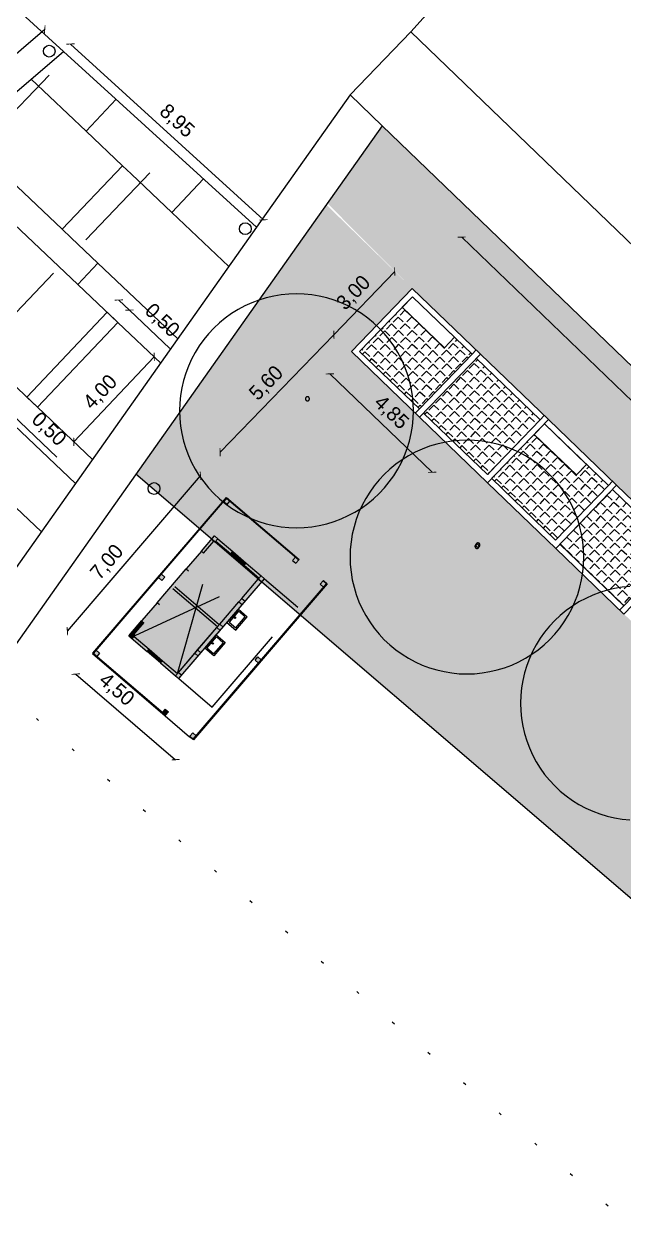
# Model space of a CAD drawing. Header units: inches. Extents: x -3368894 to 5148796, y 84 to 10864301.
# Drawn here: x 503226.81 to 503247.33, y 4346308.06 to 4346349.35 of the extents above; entities that cross this region are included whole.
import ezdxf

# ---------------------------------------------------------------- set-up
doc = ezdxf.new("R2010")
doc.units = ezdxf.units.IN
doc.header["$MEASUREMENT"] = 0
doc.linetypes.add('ACAD_ISO07W100', pattern=[3, 0, -3])
doc.linetypes.add('HIDDEN', pattern=[9.525, 6.35, -3.175])
for name, color, linetype in [('cm_arredi', 251, 'Continuous'), ('cm_arredi secondo piano', 252, 'Continuous'), ('cp_alberi_linea', 103, 'Continuous'), ('cp_recinzioni leggere_linea', 4, 'Continuous')]:
    doc.layers.add(name, color=color, linetype=linetype)
for name, color, linetype, lineweight in [('cm_campiture', 252, 'Continuous', 9), ('cm_quote', 174, 'Continuous', 0), ('cm_sezionate', 6, 'Continuous', 9), ('cp_illuminazione', 32, 'Continuous', 9), ('cp_impianti sportivi_linea', 4, 'Continuous', 15), ('cp_leggerissime_linee', 253, 'Continuous', 5), ('cp_piattaforme volumi_linea', 4, 'Continuous', 25)]:
    doc.layers.add(name, color=color, linetype=linetype, lineweight=lineweight)
doc.styles.get("Standard").update_dxf_attribs({"font": 'GOTHIC.TTF'})
doc.dimstyles.new('Quote 200', dxfattribs={"dimtxt": 0.5, "dimasz": 0.2, "dimexe": 1.25, "dimexo": 0.625, "dimgap": 0.2, "dimtad": 1, "dimzin": 1, "dimtxsty": 'Standard', "dimblk": 'ARCHTICK', "dimcen": 2.5, "dimse1": 1, "dimse2": 1, "dimazin": 0, "dimtfac": 1, "dimtmove": 0, "dimatfit": 3, "dimldrblk": 'NONE', "dimfxl": 1, "dimlwd": 0, "dimarcsym": 0})
pattern_1 = [(226, (0, 0), (0.237382134112, -0.229237262251), [0.24, -0.09]), (316, (0, 0), (0.229237262251, 0.237382134112), [0.24, -0.09])]

# ---------------------------------------------------------------- blocks, each defined once
blk = doc.blocks.new('_ArchTick')
at = {"color": 0, "linetype": 'ByBlock', "const_width": 0.15}
blk.add_lwpolyline([(-0.5, -0.5), (0.5, 0.5)], dxfattribs=at)
blk = doc.blocks.new('*D258')
at = {"layer": 'cm_quote', "color": 0, "lineweight": 0, "transparency": 16777216}
blk.add_line((503228.508, 4346335.063), (503231.26, 4346337.966), dxfattribs=at)
at = {"layer": 'DEFPOINTS', "color": 0, "transparency": 16777216}
for p in [(503229.651, 4346339.492), (503231.26, 4346337.966), (503226.898, 4346336.59)]:
    blk.add_point(p, dxfattribs=at)
at = {"layer": 'cm_quote', "color": 0, "lineweight": 0, "transparency": 16777216, "xscale": 0.2, "yscale": 0.2, "zscale": 0.2}
for p, rotation in [((503231.26, 4346337.966), 46.51648758437696), ((503228.508, 4346335.063), 226.516487584377)]:
    blk.add_blockref('_ArchTick', p, dxfattribs=dict(at, rotation=rotation))
at = {"layer": 'cm_quote', "color": 0, "transparency": 16777216, "insert": (503229.434, 4346336.746), "char_height": 0.5, "attachment_point": 5, "rotation": 46.5165}
blk.add_mtext('4,00', dxfattribs=at)
blk = doc.blocks.new('_None')
blk = doc.blocks.new('*D259')
at = {"layer": 'cm_quote', "color": 0, "lineweight": 0, "transparency": 16777216}
for p, q in [((503230.05, 4346339.913), (503230.413, 4346339.569)), ((503230.413, 4346339.569), (503231.796, 4346338.258))]:
    blk.add_line(p, q, dxfattribs=at)
at = {"layer": 'DEFPOINTS', "color": 0, "transparency": 16777216}
for p in [(503229.651, 4346339.492), (503230.413, 4346339.569), (503230.014, 4346339.148)]:
    blk.add_point(p, dxfattribs=at)
at = {"layer": 'cm_quote', "color": 0, "lineweight": 0, "transparency": 16777216, "xscale": 0.2, "yscale": 0.2, "zscale": 0.2}
for p, rotation in [((503230.05, 4346339.913), 136.5164876167949), ((503230.413, 4346339.569), 316.5164876167949)]:
    blk.add_blockref('_ArchTick', p, dxfattribs=dict(at, rotation=rotation))
at = {"layer": 'cm_quote', "color": 0, "transparency": 16777216, "insert": (503231.511, 4346339.197), "char_height": 0.5, "attachment_point": 5, "rotation": 316.5165}
blk.add_mtext('0,50', dxfattribs=at)
blk = doc.blocks.new('*D261')
at = {"layer": 'cm_quote', "color": 0, "lineweight": 0, "transparency": 16777216}
for p, q in [((503225.213, 4346337.107), (503225.576, 4346336.763)), ((503225.576, 4346336.763), (503227.923, 4346334.537))]:
    blk.add_line(p, q, dxfattribs=at)
at = {"layer": 'DEFPOINTS', "color": 0, "transparency": 16777216}
for p in [(503225.065, 4346336.95), (503225.428, 4346336.606), (503225.576, 4346336.763)]:
    blk.add_point(p, dxfattribs=at)
at = {"layer": 'cm_quote', "color": 0, "lineweight": 0, "transparency": 16777216, "xscale": 0.2, "yscale": 0.2, "zscale": 0.2}
for p, rotation in [((503225.213, 4346337.107), 136.5164875984349), ((503225.576, 4346336.763), 316.5164875984349)]:
    blk.add_blockref('_ArchTick', p, dxfattribs=dict(at, rotation=rotation))
at = {"layer": 'cm_quote', "color": 0, "transparency": 16777216, "insert": (503227.639, 4346335.476), "char_height": 0.5, "attachment_point": 5, "rotation": 316.5165}
blk.add_mtext('0,50', dxfattribs=at)
blk = doc.blocks.new('*D262')
at = {"layer": 'cm_quote', "color": 0, "lineweight": 0, "transparency": 16777216}
blk.add_line((503228.287, 4346328.581), (503232.842, 4346333.896), dxfattribs=at)
at = {"layer": 'DEFPOINTS', "color": 0, "transparency": 16777216}
for p in [(503232.842, 4346333.896), (503233.374, 4346333.44), (503228.819, 4346328.125)]:
    blk.add_point(p, dxfattribs=at)
at = {"layer": 'cm_quote', "color": 0, "lineweight": 0, "transparency": 16777216, "xscale": 0.2, "yscale": 0.2, "zscale": 0.2}
for p, rotation in [((503232.842, 4346333.896), 49.40510395701779), ((503228.287, 4346328.581), 229.4051039570178)]:
    blk.add_blockref('_ArchTick', p, dxfattribs=dict(at, rotation=rotation))
at = {"layer": 'cm_quote', "color": 0, "transparency": 16777216, "insert": (503229.661, 4346330.93), "char_height": 0.5, "attachment_point": 5, "rotation": 49.4051}
blk.add_mtext('7,00', dxfattribs=at)
blk = doc.blocks.new('*D263')
at = {"layer": 'cm_quote', "color": 0, "lineweight": 0, "transparency": 16777216}
for p, q in [((-3368891.703, 8689622.26), (-929594.242, 10864300.067)), ((-3368894.34, 8689619.909), (-3368891.703, 8689622.26))]:
    blk.add_line(p, q, dxfattribs=at)
at = {"layer": 'DEFPOINTS', "color": 0, "transparency": 16777216}
for p in [(-3368891.703, 8689622.26), (503231.569, 4346330.378), (503228.933, 4346328.028)]:
    blk.add_point(p, dxfattribs=at)
at = {"layer": 'cm_quote', "color": 0, "lineweight": 0, "transparency": 16777216, "xscale": 0.2, "yscale": 0.2, "zscale": 0.2}
for p, rotation in [((-3368891.703, 8689622.26), 41.71758129249201), ((-3368894.34, 8689619.909), 221.717581292492)]:
    blk.add_blockref('_ArchTick', p, dxfattribs=dict(at, rotation=rotation))
at = {"layer": 'cm_quote', "color": 0, "transparency": 16777216, "insert": (-929595.199, 10864299.865), "char_height": 0.5, "attachment_point": 5, "rotation": 41.7176}
blk.add_mtext('3,53', dxfattribs=at)
blk = doc.blocks.new('*D264')
at = {"layer": 'cm_quote', "color": 0, "lineweight": 0, "transparency": 16777216}
blk.add_line((503228.575, 4346327.114), (503231.992, 4346324.186), dxfattribs=at)
at = {"layer": 'DEFPOINTS', "color": 0, "transparency": 16777216}
for p in [(503229.178, 4346327.818), (503232.595, 4346324.89), (503231.992, 4346324.186)]:
    blk.add_point(p, dxfattribs=at)
at = {"layer": 'cm_quote', "color": 0, "lineweight": 0, "transparency": 16777216, "xscale": 0.2, "yscale": 0.2, "zscale": 0.2}
for p, rotation in [((503228.575, 4346327.114), 139.4051039515459), ((503231.992, 4346324.186), 319.4051039515459)]:
    blk.add_blockref('_ArchTick', p, dxfattribs=dict(at, rotation=rotation))
at = {"layer": 'cm_quote', "color": 0, "transparency": 16777216, "insert": (503229.957, 4346326.569), "char_height": 0.5, "attachment_point": 5, "rotation": 319.4051}
blk.add_mtext('4,50', dxfattribs=at)
blk = doc.blocks.new('*D266')
at = {"layer": 'cm_quote', "color": 0, "lineweight": 0, "transparency": 16777216}
blk.add_line((503202.545, 4346327.848), (503227.514, 4346349.174), dxfattribs=at)
at = {"layer": 'DEFPOINTS', "color": 0, "transparency": 16777216}
for p in [(503227.514, 4346349.174), (503228.16, 4346348.418), (503203.191, 4346327.092)]:
    blk.add_point(p, dxfattribs=at)
at = {"layer": 'cm_quote', "color": 0, "lineweight": 0, "transparency": 16777216, "xscale": 0.2, "yscale": 0.2, "zscale": 0.2}
for p, rotation in [((503227.514, 4346349.174), 40.5010539162155), ((503202.545, 4346327.848), 220.5010539162155)]:
    blk.add_blockref('_ArchTick', p, dxfattribs=dict(at, rotation=rotation))
at = {"layer": 'cm_quote', "color": 0, "transparency": 16777216, "insert": (503214.715, 4346338.88), "char_height": 0.5, "attachment_point": 5, "rotation": 40.5011}
blk.add_mtext('32,85', dxfattribs=at)
blk = doc.blocks.new('*D267')
at = {"layer": 'cm_quote', "color": 0, "lineweight": 0, "transparency": 16777216}
blk.add_line((503228.391, 4346348.672), (503234.994, 4346342.656), dxfattribs=at)
at = {"layer": 'DEFPOINTS', "color": 0, "transparency": 16777216}
for p in [(503228.16, 4346348.418), (503234.763, 4346342.402), (503234.994, 4346342.656)]:
    blk.add_point(p, dxfattribs=at)
at = {"layer": 'cm_quote', "color": 0, "lineweight": 0, "transparency": 16777216, "xscale": 0.2, "yscale": 0.2, "zscale": 0.2}
for p, rotation in [((503228.391, 4346348.672), 137.6630000202618), ((503234.994, 4346342.656), 317.6630000202618)]:
    blk.add_blockref('_ArchTick', p, dxfattribs=dict(at, rotation=rotation))
at = {"layer": 'cm_quote', "color": 0, "transparency": 16777216, "insert": (503232.019, 4346346.022), "char_height": 0.5, "attachment_point": 5, "rotation": 317.663}
blk.add_mtext('8,95', dxfattribs=at)
blk = doc.blocks.new('*D286')
at = {"layer": 'cm_quote', "color": 0, "lineweight": 0, "transparency": 16777216}
blk.add_line((503233.512, 4346334.706), (503237.406, 4346338.727), dxfattribs=at)
at = {"layer": 'DEFPOINTS', "color": 0, "transparency": 16777216}
for p in [(503237.406, 4346338.727), (503238.004, 4346338.148), (503234.11, 4346334.127)]:
    blk.add_point(p, dxfattribs=at)
at = {"layer": 'cm_quote', "color": 0, "lineweight": 0, "transparency": 16777216, "xscale": 0.2, "yscale": 0.2, "zscale": 0.2}
for p, rotation in [((503237.406, 4346338.727), 45.92127844009665), ((503233.512, 4346334.706), 225.9212784400966)]:
    blk.add_blockref('_ArchTick', p, dxfattribs=dict(at, rotation=rotation))
at = {"layer": 'cm_quote', "color": 0, "transparency": 16777216, "insert": (503235.111, 4346337.054), "char_height": 0.5, "attachment_point": 5, "rotation": 45.9213}
blk.add_mtext('5,60', dxfattribs=at)
blk = doc.blocks.new('*D287')
at = {"layer": 'cm_quote', "color": 0, "lineweight": 0, "transparency": 16777216}
blk.add_line((503237.269, 4346337.385), (503240.766, 4346334.018), dxfattribs=at)
at = {"layer": 'DEFPOINTS', "color": 0, "transparency": 16777216}
for p in [(503238.004, 4346338.148), (503241.501, 4346334.781), (503240.766, 4346334.018)]:
    blk.add_point(p, dxfattribs=at)
at = {"layer": 'cm_quote', "color": 0, "lineweight": 0, "transparency": 16777216, "xscale": 0.2, "yscale": 0.2, "zscale": 0.2}
for p, rotation in [((503237.269, 4346337.385), 136.0793742880994), ((503240.766, 4346334.018), 316.0793742880995)]:
    blk.add_blockref('_ArchTick', p, dxfattribs=dict(at, rotation=rotation))
at = {"layer": 'cm_quote', "color": 0, "transparency": 16777216, "insert": (503239.354, 4346336.051), "char_height": 0.5, "attachment_point": 5, "rotation": 316.0794}
blk.add_mtext('4,85', dxfattribs=at)
blk = doc.blocks.new('*D288')
at = {"layer": 'cm_quote', "color": 0, "lineweight": 0, "transparency": 16777216}
blk.add_line((503237.405, 4346338.725), (503239.486, 4346340.886), dxfattribs=at)
at = {"layer": 'DEFPOINTS', "color": 0, "transparency": 16777216}
for p in [(503239.486, 4346340.886), (503240.085, 4346340.309), (503238.004, 4346338.148)]:
    blk.add_point(p, dxfattribs=at)
at = {"layer": 'cm_quote', "color": 0, "lineweight": 0, "transparency": 16777216, "xscale": 0.2, "yscale": 0.2, "zscale": 0.2}
for p, rotation in [((503239.486, 4346340.886), 46.07937428417428), ((503237.405, 4346338.725), 226.0793742841743)]:
    blk.add_blockref('_ArchTick', p, dxfattribs=dict(at, rotation=rotation))
at = {"layer": 'cm_quote', "color": 0, "transparency": 16777216, "insert": (503238.096, 4346340.142), "char_height": 0.5, "attachment_point": 5, "rotation": 46.0794}
blk.add_mtext('3,00', dxfattribs=at)
blk = doc.blocks.new('*D289')
at = {"layer": 'cm_quote', "color": 0, "lineweight": 0, "transparency": 16777216}
blk.add_line((503241.777, 4346342.065), (503272.08, 4346312.883), dxfattribs=at)
at = {"layer": 'DEFPOINTS', "color": 0, "transparency": 16777216}
for p in [(503240.085, 4346340.309), (503272.08, 4346312.883), (503270.389, 4346311.126)]:
    blk.add_point(p, dxfattribs=at)
at = {"layer": 'cm_quote', "color": 0, "lineweight": 0, "transparency": 16777216, "xscale": 0.2, "yscale": 0.2, "zscale": 0.2}
for p, rotation in [((503241.777, 4346342.065), 136.0793742842688), ((503272.08, 4346312.883), 316.0793742842688)]:
    blk.add_blockref('_ArchTick', p, dxfattribs=dict(at, rotation=rotation))
at = {"layer": 'cm_quote', "color": 0, "transparency": 16777216, "insert": (503257.737, 4346327.369), "char_height": 0.5, "attachment_point": 5, "rotation": 316.0794}
blk.add_mtext('42,10', dxfattribs=at)

msp = doc.modelspace()

# ---------------------------------------------------------------- hatches: boundary and pattern name
at = {"layer": 'cm_campiture'}
h = msp.add_hatch(color=256, dxfattribs=at)
h.dxf.hatch_style = 1
h.paths.add_polyline_path([(503236.201, 4346331.018), (503236.087, 4346331.116), (503235.989, 4346331.002), (503236.103, 4346330.904)], flags=17)
h.paths.add_polyline_path([(503233.731, 4346333.161), (503229.163, 4346327.831), (503229.178, 4346327.818), (503233.733, 4346333.133), (503236.201, 4346331.018), (503236.214, 4346331.033)])
h.paths.add_polyline_path([(503233.847, 4346333.035), (503233.733, 4346333.133), (503233.635, 4346333.019), (503233.749, 4346332.922)], flags=17)
h.paths.add_polyline_path([(503231.618, 4346330.435), (503231.504, 4346330.532), (503231.407, 4346330.418), (503231.521, 4346330.321)], flags=17)
h.paths.add_polyline_path([(503229.39, 4346327.834), (503229.276, 4346327.932), (503229.178, 4346327.818), (503229.292, 4346327.72)])
at = {"layer": 'cm_campiture', "true_color": 0xc7c8ca, "transparency": 33554483}
h = msp.add_hatch(color=9, dxfattribs=at)
h.dxf.hatch_style = 1
h.paths.add_polyline_path([(503233.401, 4346328.709), (503233.499, 4346328.823), (503234.849, 4346330.399), (503234.337, 4346330.838), (503233.881, 4346331.228), (503233.369, 4346331.667), (503233.336, 4346331.629), (503233.298, 4346331.662), (503232.948, 4346331.254), (503232.872, 4346331.319), (503232.352, 4346330.711), (503232.427, 4346330.647), (503231.435, 4346329.488), (503231.359, 4346329.553), (503230.839, 4346328.946), (503230.915, 4346328.881), (503230.565, 4346328.473), (503230.603, 4346328.44), (503230.571, 4346328.402), (503231.083, 4346327.963), (503231.539, 4346327.573), (503232.051, 4346327.133), (503232.084, 4346327.171)])
at = {"layer": 'cm_campiture', "transparency": 33554508}
h = msp.add_hatch(color=256, dxfattribs=at)
h.dxf.hatch_style = 1
h.paths.add_polyline_path([(503233.434, 4346331.743), (503233.369, 4346331.667), (503233.881, 4346331.228), (503233.946, 4346331.304)])
h.paths.add_polyline_path([(503233.434, 4346331.743), (503233.32, 4346331.841), (503233.222, 4346331.727), (503233.336, 4346331.629)])
h.paths.add_polyline_path([(503233.298, 4346331.662), (503233.222, 4346331.727), (503232.872, 4346331.319), (503232.948, 4346331.254)])
h.paths.add_polyline_path([(503231.083, 4346327.917), (503231.06, 4346327.936), (503231.041, 4346327.914), (503231.064, 4346327.894)])
h.paths.add_polyline_path([(503231.516, 4346327.546), (503231.493, 4346327.566), (503231.474, 4346327.543), (503231.496, 4346327.523)])
h.paths.add_polyline_path([(503233.946, 4346331.258), (503233.923, 4346331.278), (503233.904, 4346331.255), (503233.927, 4346331.235)])
h.paths.add_polyline_path([(503234.356, 4346330.907), (503234.337, 4346330.884), (503234.359, 4346330.864), (503234.379, 4346330.887)])
h = msp.add_hatch(color=256, dxfattribs=at)
h.dxf.hatch_style = 1
h.paths.add_polyline_path([(503232.051, 4346327.133), (503231.539, 4346327.573), (503231.474, 4346327.497), (503232.1, 4346326.96), (503235.028, 4346330.377), (503234.402, 4346330.914), (503234.337, 4346330.838), (503234.849, 4346330.399), (503234.817, 4346330.361), (503234.817, 4346330.361), (503234.255, 4346329.706), (503234.255, 4346329.706), (503234.158, 4346329.592), (503234.158, 4346329.592), (503233.499, 4346328.823), (503233.499, 4346328.823), (503233.483, 4346328.804), (503231.964, 4346330.105), (503232.427, 4346330.647), (503232.352, 4346330.711), (503231.359, 4346329.553), (503231.435, 4346329.488), (503231.899, 4346330.029), (503233.418, 4346328.728), (503233.401, 4346328.709), (503233.401, 4346328.709), (503232.743, 4346327.94), (503232.743, 4346327.94), (503232.645, 4346327.826), (503232.645, 4346327.826), (503232.084, 4346327.171), (503232.084, 4346327.171)])
at = {"layer": 'cm_campiture'}
h = msp.add_hatch(color=256, dxfattribs=at)
h.dxf.hatch_style = 1
h.paths.add_polyline_path([(503237.15, 4346330.205), (503237.036, 4346330.302), (503237.049, 4346330.318), (503237.178, 4346330.207), (503232.597, 4346324.861), (503232.468, 4346324.972), (503232.481, 4346324.987), (503232.595, 4346324.89)])
h = msp.add_hatch(color=256, dxfattribs=at)
h.dxf.hatch_style = 1
h.paths.add_polyline_path([(503237.036, 4346330.302), (503236.938, 4346330.189), (503237.052, 4346330.091), (503237.15, 4346330.205)])
h.paths.add_polyline_path([(503234.921, 4346327.604), (503234.807, 4346327.702), (503234.71, 4346327.588), (503234.824, 4346327.49)])
h.paths.add_polyline_path([(503232.693, 4346325.003), (503232.579, 4346325.101), (503232.481, 4346324.987), (503232.595, 4346324.89)])
at = {"layer": 'cm_campiture', "transparency": 33554508}
h = msp.add_hatch(color=256, dxfattribs=at)
h.dxf.hatch_style = 1
h.paths.add_polyline_path([(503230.915, 4346328.881), (503230.839, 4346328.946), (503230.489, 4346328.538), (503230.565, 4346328.473)])
h = msp.add_hatch(color=256, dxfattribs=at)
h.dxf.hatch_style = 1
h.paths.add_polyline_path([(503230.489, 4346328.538), (503230.392, 4346328.424), (503230.505, 4346328.326), (503230.603, 4346328.44)])
h = msp.add_hatch(color=256, dxfattribs=at)
h.dxf.hatch_style = 1
h.paths.add_polyline_path([(503230.571, 4346328.402), (503230.505, 4346328.326), (503231.018, 4346327.887), (503231.083, 4346327.963)])
at = {"layer": 'cm_campiture'}
h = msp.add_hatch(color=256, dxfattribs=at)
h.dxf.hatch_style = 1
h.paths.add_polyline_path([(503229.163, 4346327.831), (503229.15, 4346327.816), (503231.633, 4346325.688), (503231.646, 4346325.703)])
h = msp.add_hatch(color=256, dxfattribs=at)
h.dxf.hatch_style = 1
h.paths.add_polyline_path([(503231.743, 4346325.817), (503231.63, 4346325.914), (503231.532, 4346325.801), (503231.646, 4346325.703)])
at = {"layer": 'cp_leggerissime_linee', "transparency": 33554610}
h = msp.add_hatch(dxfattribs=at)
h.set_pattern_fill('ANGLE', color=256, scale=1.2, angle=226)
h.set_pattern_definition(pattern_1)
h.paths.add_polyline_path([(503237.146, 4346343.175), (503240.409, 4346339.997), (503270.389, 4346311.126), (503268.308, 4346308.965), (503291.142, 4346286.594), (503281.456, 4346302.537), (503270.359, 4346315.729), (503239.055, 4346345.876)])
h.paths.add_polyline_path([(503289.29, 4346288.394), (503289.325, 4346288.356), (503289.491, 4346288.154), (503289.644, 4346287.941), (503289.782, 4346287.719), (503289.905, 4346287.488), (503290.013, 4346287.25), (503290.106, 4346287.005), (503290.182, 4346286.754), (503290.241, 4346286.499), (503290.284, 4346286.241), (503290.309, 4346285.981), (503290.318, 4346285.719), (503290.314, 4346285.591), (503291.152, 4346286.569)])
h.paths.add_polyline_path([(503288.753, 4346288.892), (503288.929, 4346288.748), (503268.308, 4346308.965), (503238.004, 4346338.148), (503240.085, 4346340.309), (503237.18, 4346343.223), (503235.277, 4346340.53), (503230.627, 4346333.951), (503283.555, 4346288.609), (503283.681, 4346288.726), (503283.883, 4346288.892), (503284.096, 4346289.045), (503284.318, 4346289.183), (503284.549, 4346289.307), (503284.787, 4346289.415), (503285.032, 4346289.507), (503285.283, 4346289.583), (503285.538, 4346289.642), (503285.796, 4346289.685), (503286.056, 4346289.711), (503286.318, 4346289.719), (503286.58, 4346289.711), (503286.84, 4346289.685), (503287.098, 4346289.642), (503287.353, 4346289.583), (503287.604, 4346289.507), (503287.849, 4346289.415), (503288.087, 4346289.307), (503288.318, 4346289.183), (503288.54, 4346289.045)])
at = {"layer": 'cp_leggerissime_linee', "transparency": 33554559}
h = msp.add_hatch(dxfattribs=at)
h.set_pattern_fill('ANGLE', color=256, scale=1.2, angle=226)
h.set_pattern_definition(pattern_1)
h.paths.add_polyline_path([(503241.531, 4346338.639), (503241.184, 4346338.279), (503239.744, 4346339.666), (503238.287, 4346338.153), (503240.33, 4346336.186), (503242.133, 4346338.059)])
h = msp.add_hatch(dxfattribs=at)
h.set_pattern_fill('ANGLE', color=256, scale=1.2, angle=226)
h.set_pattern_definition(pattern_1)
h.paths.add_polyline_path([(503242.277, 4346337.92), (503240.474, 4346336.047), (503242.661, 4346333.941), (503244.464, 4346335.814)])
h = msp.add_hatch(dxfattribs=at)
h.set_pattern_fill('ANGLE', color=256, scale=1.2, angle=226)
h.set_pattern_definition(pattern_1)
h.paths.add_polyline_path([(503246.049, 4346334.288), (503245.702, 4346333.928), (503244.262, 4346335.315), (503242.805, 4346333.802), (503244.992, 4346331.696), (503246.796, 4346333.569)])
h = msp.add_hatch(dxfattribs=at)
h.set_pattern_fill('ANGLE', color=256, scale=1.2, angle=226)
h.set_pattern_definition([(226, (6.9238, -6.80655), (0.237382134112, -0.229237262251), [0.24, -0.09]), (316, (6.9238, -6.80655), (0.229237262251, 0.237382134112), [0.24, -0.09])])
h.paths.add_polyline_path([(503246.94, 4346333.43), (503245.136, 4346331.558), (503247.323, 4346329.451), (503249.127, 4346331.324)])

# ---------------------------------------------------------------- linework, layer by layer
at = {"layer": 'cm_arredi'}
for points in [[(503240.09, 4346340.026), (503239.744, 4346339.666), (503241.184, 4346338.279), (503241.531, 4346338.639), (503240.09, 4346340.026)], [(503227.261, 4346336.246), (503230.014, 4346339.148), (503229.651, 4346339.492), (503226.898, 4346336.59), (503227.261, 4346336.246)], [(503244.609, 4346335.675), (503244.262, 4346335.315), (503245.702, 4346333.928), (503246.049, 4346334.288), (503244.609, 4346335.675)]]:
    msp.add_lwpolyline(points, dxfattribs=at)
at = {"layer": 'cm_arredi secondo piano'}
for points in [[(503252.165, 4346362.529), (503240.043, 4346349.089), (503272.553, 4346317.781), (503283.901, 4346304.291)], [(503237.962, 4346346.928), (503240.043, 4346349.089)], [(503223.854, 4346344.74), (503228.16, 4346348.418)], [(503234.763, 4346342.402), (503228.16, 4346348.418)], [(503237.962, 4346346.928), (503234.763, 4346342.402), (503217.485, 4346317.953), (503216.319, 4346316.302), (503210.754, 4346308.428), (503292.201, 4346238.632), (503344.384, 4346165.22), (503360.654, 4346175.934), (503358.546, 4346179.325), (503343.323, 4346169.299)], [(503237.962, 4346346.928), (503239.055, 4346345.876), (503270.359, 4346315.729), (503281.456, 4346302.537), (503291.152, 4346286.569), (503284.142, 4346278.389), (503325.32, 4346215.827)], [(503239.055, 4346345.876), (503235.988, 4346341.536), (503218.71, 4346317.087), (503217.544, 4346315.437), (503212.768, 4346308.678), (503293.317, 4346239.651), (503343.323, 4346169.299)]]:
    msp.add_lwpolyline(points, dxfattribs=at)
at = {"layer": 'cm_campiture', "linetype": 'HIDDEN', "ltscale": 0.5}
for points in [[(503205.708, 4346324.674), (503228.304, 4346348.28)], [(503209.154, 4346321.333), (503231.751, 4346344.938)], [(503235.029, 4346330.376), (503236.168, 4346329.4)], [(503232.1, 4346326.959), (503233.239, 4346325.983), (503236.168, 4346329.4)]]:
    msp.add_lwpolyline(points, dxfattribs=at)
at = {"layer": 'cm_campiture', "linetype": 'ACAD_ISO07W100', "ltscale": 0.5}
msp.add_lwpolyline([(503216.269, 4346334.934), (503284.829, 4346276.492)], dxfattribs=at)
at = {"layer": 'cm_campiture', "color": 9, "linetype": 'HIDDEN', "ltscale": 0.5, "true_color": 0xc7c8ca}
for points in [[(503232.052, 4346327.133), (503233.336, 4346331.629)], [(503230.603, 4346328.44), (503234.85, 4346330.398)]]:
    msp.add_lwpolyline(points, dxfattribs=at)
at = {"layer": 'cm_sezionate'}
for points in [[(503229.163, 4346327.831), (503233.731, 4346333.161)], [(503229.178, 4346327.818), (503233.733, 4346333.133)], [(503233.733, 4346333.133), (503233.635, 4346333.019)], [(503233.635, 4346333.019), (503233.749, 4346332.922)], [(503233.731, 4346333.161), (503236.214, 4346331.033)], [(503233.733, 4346333.133), (503236.201, 4346331.018)], [(503233.749, 4346332.922), (503233.847, 4346333.035)], [(503236.087, 4346331.116), (503235.989, 4346331.002), (503236.103, 4346330.904), (503236.201, 4346331.018)], [(503236.201, 4346331.018), (503236.214, 4346331.033)], [(503231.407, 4346330.418), (503231.504, 4346330.532)], [(503231.407, 4346330.418), (503231.521, 4346330.321)], [(503231.504, 4346330.532), (503231.618, 4346330.435)], [(503231.521, 4346330.321), (503231.618, 4346330.435)], [(503234.256, 4346329.705), (503234.817, 4346330.36)], [(503237.036, 4346330.302), (503236.938, 4346330.189)], [(503236.938, 4346330.189), (503237.052, 4346330.091)], [(503233.499, 4346328.823), (503234.158, 4346329.591)], [(503229.178, 4346327.818), (503229.276, 4346327.932)], [(503229.276, 4346327.932), (503229.39, 4346327.834)], [(503229.178, 4346327.818), (503229.292, 4346327.72)], [(503229.39, 4346327.834), (503229.292, 4346327.72)], [(503234.71, 4346327.588), (503234.807, 4346327.702)], [(503234.71, 4346327.588), (503234.824, 4346327.49)], [(503234.807, 4346327.702), (503234.921, 4346327.604)], [(503231.532, 4346325.801), (503231.63, 4346325.914)], [(503231.63, 4346325.914), (503231.743, 4346325.817)], [(503231.743, 4346325.817), (503231.646, 4346325.703)], [(503232.481, 4346324.987), (503232.579, 4346325.101)], [(503232.579, 4346325.101), (503232.693, 4346325.003)]]:
    msp.add_lwpolyline(points, dxfattribs=at)
for points in [[(503237.15, 4346330.205), (503237.036, 4346330.302), (503237.049, 4346330.318), (503237.178, 4346330.207), (503232.597, 4346324.861), (503232.468, 4346324.972), (503232.481, 4346324.987), (503232.595, 4346324.89)], [(503229.163, 4346327.831), (503229.15, 4346327.816), (503231.633, 4346325.688), (503231.646, 4346325.703)]]:
    msp.add_lwpolyline(points, close=True, dxfattribs=at)
at = {"layer": 'cp_alberi_linea'}
for points in [[(503240.126, 4346336.122), (503240.118, 4346336.384), (503240.092, 4346336.644), (503240.05, 4346336.903), (503239.99, 4346337.158), (503239.914, 4346337.408), (503239.822, 4346337.653), (503239.714, 4346337.891), (503239.591, 4346338.122), (503239.452, 4346338.345), (503239.3, 4346338.557), (503239.134, 4346338.76), (503238.955, 4346338.951), (503238.764, 4346339.13), (503238.561, 4346339.296), (503238.349, 4346339.448), (503238.126, 4346339.586), (503237.896, 4346339.71), (503237.657, 4346339.818), (503237.412, 4346339.91), (503237.162, 4346339.986), (503236.907, 4346340.045), (503236.649, 4346340.088), (503236.388, 4346340.114), (503236.126, 4346340.122), (503235.865, 4346340.114), (503235.604, 4346340.088), (503235.346, 4346340.045), (503235.091, 4346339.986), (503234.841, 4346339.91), (503234.596, 4346339.818), (503234.357, 4346339.71), (503234.126, 4346339.586), (503233.904, 4346339.448), (503233.691, 4346339.296), (503233.489, 4346339.13), (503233.298, 4346338.951), (503233.119, 4346338.76), (503232.953, 4346338.557), (503232.801, 4346338.345), (503232.662, 4346338.122), (503232.539, 4346337.891), (503232.431, 4346337.653), (503232.339, 4346337.408), (503232.263, 4346337.158), (503232.203, 4346336.903), (503232.161, 4346336.644), (503232.135, 4346336.384), (503232.126, 4346336.122), (503232.135, 4346335.861), (503232.161, 4346335.6), (503232.203, 4346335.342), (503232.263, 4346335.087), (503232.339, 4346334.837), (503232.431, 4346334.592), (503232.539, 4346334.353), (503232.662, 4346334.122), (503232.801, 4346333.9), (503232.953, 4346333.687), (503233.119, 4346333.485), (503233.298, 4346333.294), (503233.489, 4346333.115), (503233.691, 4346332.949), (503233.904, 4346332.796), (503234.126, 4346332.658), (503234.357, 4346332.535), (503234.596, 4346332.427), (503234.841, 4346332.335), (503235.091, 4346332.259), (503235.346, 4346332.199), (503235.604, 4346332.157), (503235.865, 4346332.131), (503236.126, 4346332.122), (503236.388, 4346332.131), (503236.649, 4346332.157), (503236.907, 4346332.199), (503237.162, 4346332.259), (503237.412, 4346332.335), (503237.657, 4346332.427), (503237.896, 4346332.535), (503238.126, 4346332.658), (503238.349, 4346332.796), (503238.561, 4346332.949), (503238.764, 4346333.115), (503238.955, 4346333.294), (503239.134, 4346333.485), (503239.3, 4346333.687), (503239.452, 4346333.9), (503239.591, 4346334.122), (503239.714, 4346334.353), (503239.822, 4346334.592), (503239.914, 4346334.837), (503239.99, 4346335.087), (503240.05, 4346335.342), (503240.092, 4346335.6), (503240.118, 4346335.861)], [(503236.571, 4346336.533), (503236.57, 4346336.538), (503236.57, 4346336.543), (503236.569, 4346336.547), (503236.568, 4346336.552), (503236.567, 4346336.556), (503236.565, 4346336.56), (503236.563, 4346336.565), (503236.561, 4346336.569), (503236.559, 4346336.572), (503236.556, 4346336.576), (503236.553, 4346336.58), (503236.55, 4346336.583), (503236.547, 4346336.586), (503236.543, 4346336.589), (503236.539, 4346336.592), (503236.536, 4346336.594), (503236.531, 4346336.596), (503236.527, 4346336.598), (503236.523, 4346336.6), (503236.519, 4346336.601), (503236.514, 4346336.602), (503236.51, 4346336.603), (503236.505, 4346336.603), (503236.5, 4346336.604), (503236.496, 4346336.603), (503236.491, 4346336.603), (503236.487, 4346336.602), (503236.482, 4346336.601), (503236.478, 4346336.6), (503236.474, 4346336.598), (503236.469, 4346336.596), (503236.465, 4346336.594), (503236.462, 4346336.592), (503236.458, 4346336.589), (503236.454, 4346336.586), (503236.451, 4346336.583), (503236.448, 4346336.58), (503236.445, 4346336.576), (503236.442, 4346336.572), (503236.44, 4346336.569), (503236.438, 4346336.565), (503236.436, 4346336.56), (503236.434, 4346336.556), (503236.433, 4346336.552), (503236.432, 4346336.547), (503236.431, 4346336.543), (503236.431, 4346336.538), (503236.43, 4346336.533), (503236.431, 4346336.529), (503236.431, 4346336.524), (503236.432, 4346336.52), (503236.433, 4346336.515), (503236.434, 4346336.511), (503236.436, 4346336.507), (503236.438, 4346336.502), (503236.44, 4346336.498), (503236.442, 4346336.495), (503236.445, 4346336.491), (503236.448, 4346336.487), (503236.451, 4346336.484), (503236.454, 4346336.481), (503236.458, 4346336.478), (503236.462, 4346336.475), (503236.465, 4346336.473), (503236.469, 4346336.471), (503236.474, 4346336.469), (503236.478, 4346336.467), (503236.482, 4346336.466), (503236.487, 4346336.465), (503236.491, 4346336.464), (503236.496, 4346336.464), (503236.5, 4346336.463), (503236.505, 4346336.464), (503236.51, 4346336.464), (503236.514, 4346336.465), (503236.519, 4346336.466), (503236.523, 4346336.467), (503236.527, 4346336.469), (503236.531, 4346336.471), (503236.536, 4346336.473), (503236.539, 4346336.475), (503236.543, 4346336.478), (503236.547, 4346336.481), (503236.55, 4346336.484), (503236.553, 4346336.487), (503236.556, 4346336.491), (503236.559, 4346336.495), (503236.561, 4346336.498), (503236.563, 4346336.502), (503236.565, 4346336.507), (503236.567, 4346336.511), (503236.568, 4346336.515), (503236.569, 4346336.52), (503236.57, 4346336.524), (503236.57, 4346336.529)], [(503245.958, 4346331.12), (503245.949, 4346331.381), (503245.924, 4346331.642), (503245.881, 4346331.9), (503245.822, 4346332.155), (503245.746, 4346332.405), (503245.654, 4346332.65), (503245.545, 4346332.889), (503245.422, 4346333.12), (503245.284, 4346333.342), (503245.131, 4346333.555), (503244.965, 4346333.757), (503244.786, 4346333.948), (503244.595, 4346334.127), (503244.393, 4346334.293), (503244.18, 4346334.446), (503243.958, 4346334.584), (503243.727, 4346334.707), (503243.489, 4346334.815), (503243.244, 4346334.907), (503242.993, 4346334.983), (503242.738, 4346335.043), (503242.48, 4346335.085), (503242.22, 4346335.111), (503241.958, 4346335.12), (503241.696, 4346335.111), (503241.436, 4346335.085), (503241.178, 4346335.043), (503240.923, 4346334.983), (503240.672, 4346334.907), (503240.427, 4346334.815), (503240.189, 4346334.707), (503239.958, 4346334.584), (503239.736, 4346334.446), (503239.523, 4346334.293), (503239.321, 4346334.127), (503239.13, 4346333.948), (503238.951, 4346333.757), (503238.785, 4346333.555), (503238.632, 4346333.342), (503238.494, 4346333.12), (503238.37, 4346332.889), (503238.262, 4346332.65), (503238.17, 4346332.405), (503238.094, 4346332.155), (503238.035, 4346331.9), (503237.992, 4346331.642), (503237.967, 4346331.381), (503237.958, 4346331.12), (503237.967, 4346330.858), (503237.992, 4346330.598), (503238.035, 4346330.339), (503238.094, 4346330.084), (503238.17, 4346329.834), (503238.262, 4346329.589), (503238.37, 4346329.351), (503238.494, 4346329.12), (503238.632, 4346328.897), (503238.785, 4346328.685), (503238.951, 4346328.482), (503239.13, 4346328.291), (503239.321, 4346328.112), (503239.523, 4346327.946), (503239.736, 4346327.794), (503239.958, 4346327.656), (503240.189, 4346327.532), (503240.427, 4346327.424), (503240.672, 4346327.332), (503240.923, 4346327.256), (503241.178, 4346327.197), (503241.436, 4346327.154), (503241.696, 4346327.128), (503241.958, 4346327.12), (503242.22, 4346327.128), (503242.48, 4346327.154), (503242.738, 4346327.197), (503242.993, 4346327.256), (503243.244, 4346327.332), (503243.489, 4346327.424), (503243.727, 4346327.532), (503243.958, 4346327.656), (503244.18, 4346327.794), (503244.393, 4346327.946), (503244.595, 4346328.112), (503244.786, 4346328.291), (503244.965, 4346328.482), (503245.131, 4346328.685), (503245.284, 4346328.897), (503245.422, 4346329.12), (503245.545, 4346329.351), (503245.654, 4346329.589), (503245.746, 4346329.834), (503245.822, 4346330.084), (503245.881, 4346330.339), (503245.924, 4346330.598), (503245.949, 4346330.858)], [(503242.402, 4346331.531), (503242.402, 4346331.535), (503242.402, 4346331.54), (503242.401, 4346331.545), (503242.4, 4346331.549), (503242.398, 4346331.553), (503242.397, 4346331.558), (503242.395, 4346331.562), (503242.393, 4346331.566), (503242.39, 4346331.57), (503242.388, 4346331.574), (503242.385, 4346331.577), (503242.382, 4346331.58), (503242.378, 4346331.584), (503242.375, 4346331.586), (503242.371, 4346331.589), (503242.367, 4346331.592), (503242.363, 4346331.594), (503242.359, 4346331.596), (503242.355, 4346331.597), (503242.35, 4346331.599), (503242.346, 4346331.6), (503242.341, 4346331.6), (503242.337, 4346331.601), (503242.332, 4346331.601), (503242.327, 4346331.601), (503242.323, 4346331.6), (503242.318, 4346331.6), (503242.314, 4346331.599), (503242.31, 4346331.597), (503242.305, 4346331.596), (503242.301, 4346331.594), (503242.297, 4346331.592), (503242.293, 4346331.589), (503242.289, 4346331.586), (503242.286, 4346331.584), (503242.282, 4346331.58), (503242.279, 4346331.577), (503242.276, 4346331.574), (503242.274, 4346331.57), (503242.271, 4346331.566), (503242.269, 4346331.562), (503242.267, 4346331.558), (503242.266, 4346331.553), (503242.264, 4346331.549), (503242.263, 4346331.545), (503242.263, 4346331.54), (503242.262, 4346331.535), (503242.262, 4346331.531), (503242.262, 4346331.526), (503242.263, 4346331.522), (503242.263, 4346331.517), (503242.264, 4346331.513), (503242.266, 4346331.508), (503242.267, 4346331.504), (503242.269, 4346331.5), (503242.271, 4346331.496), (503242.274, 4346331.492), (503242.276, 4346331.488), (503242.279, 4346331.485), (503242.282, 4346331.481), (503242.286, 4346331.478), (503242.289, 4346331.475), (503242.293, 4346331.473), (503242.297, 4346331.47), (503242.301, 4346331.468), (503242.305, 4346331.466), (503242.31, 4346331.464), (503242.314, 4346331.463), (503242.318, 4346331.462), (503242.323, 4346331.461), (503242.327, 4346331.461), (503242.332, 4346331.461), (503242.337, 4346331.461), (503242.341, 4346331.461), (503242.346, 4346331.462), (503242.35, 4346331.463), (503242.355, 4346331.464), (503242.359, 4346331.466), (503242.363, 4346331.468), (503242.367, 4346331.47), (503242.371, 4346331.473), (503242.375, 4346331.475), (503242.378, 4346331.478), (503242.382, 4346331.481), (503242.385, 4346331.485), (503242.388, 4346331.488), (503242.39, 4346331.492), (503242.393, 4346331.496), (503242.395, 4346331.5), (503242.397, 4346331.504), (503242.398, 4346331.508), (503242.4, 4346331.513), (503242.401, 4346331.517), (503242.402, 4346331.522), (503242.402, 4346331.526)]]:
    msp.add_lwpolyline(points, close=True, dxfattribs=at)
msp.add_lwpolyline([(503247.528, 4346330.109), (503247.267, 4346330.083), (503247.009, 4346330.04), (503246.754, 4346329.981), (503246.504, 4346329.905), (503246.259, 4346329.813), (503246.02, 4346329.705), (503245.79, 4346329.581), (503245.567, 4346329.443), (503245.355, 4346329.29), (503245.152, 4346329.124), (503244.961, 4346328.945), (503244.782, 4346328.754), (503244.616, 4346328.552), (503244.464, 4346328.339), (503244.325, 4346328.117), (503244.202, 4346327.886), (503244.094, 4346327.648), (503244.002, 4346327.403), (503243.926, 4346327.152), (503243.866, 4346326.897), (503243.824, 4346326.639), (503243.798, 4346326.379), (503243.79, 4346326.117), (503243.798, 4346325.855), (503243.824, 4346325.595), (503243.866, 4346325.337), (503243.926, 4346325.082), (503244.002, 4346324.831), (503244.094, 4346324.586), (503244.202, 4346324.348), (503244.325, 4346324.117), (503244.464, 4346323.895), (503244.616, 4346323.682), (503244.782, 4346323.48), (503244.961, 4346323.289), (503245.152, 4346323.11), (503245.355, 4346322.944), (503245.567, 4346322.791), (503245.79, 4346322.653), (503246.02, 4346322.53), (503246.259, 4346322.422), (503246.504, 4346322.329), (503246.754, 4346322.253), (503247.009, 4346322.194), (503247.267, 4346322.151), (503247.528, 4346322.126)], dxfattribs=at)
at = {"layer": 'cp_illuminazione'}
for centre in [(503227.667, 4346348.427), (503234.373, 4346342.352), (503231.253, 4346333.463)]:
    msp.add_circle(centre, 0.201, dxfattribs=at)
at = {"layer": 'cp_impianti sportivi_linea'}
for points in [[(503228.642, 4346340.449), (503230.014, 4346339.148)], [(503230.014, 4346339.148), (503231.48, 4346337.757)]]:
    msp.add_lwpolyline(points, dxfattribs=at)
at = {"layer": 'cp_leggerissime_linee'}
for p, q in [((503232.873, 4346331.319), (503232.352, 4346330.711)), ((503231.36, 4346329.553), (503230.839, 4346328.946))]:
    msp.add_line(p, q, dxfattribs=at)
for points in [[(503232.873, 4346331.319), (503233.32, 4346331.841)], [(503232.949, 4346331.253), (503233.298, 4346331.662)], [(503233.223, 4346331.727), (503233.32, 4346331.841)], [(503233.223, 4346331.727), (503233.336, 4346331.629)], [(503233.32, 4346331.841), (503233.434, 4346331.743)], [(503233.336, 4346331.629), (503233.434, 4346331.743)], [(503233.434, 4346331.743), (503233.947, 4346331.304)], [(503232.949, 4346331.253), (503232.873, 4346331.319)], [(503233.904, 4346331.254), (503234.36, 4346330.864)], [(503233.924, 4346331.277), (503234.379, 4346330.887)], [(503233.927, 4346331.235), (503233.947, 4346331.258)], [(503234.337, 4346330.837), (503234.402, 4346330.913)], [(503234.337, 4346330.883), (503234.357, 4346330.906)], [(503234.337, 4346330.837), (503234.85, 4346330.398)], [(503234.402, 4346330.913), (503234.915, 4346330.474)], [(503231.36, 4346329.553), (503232.352, 4346330.711)], [(503232.352, 4346330.711), (503232.428, 4346330.646)], [(503234.817, 4346330.36), (503234.915, 4346330.474)], [(503234.915, 4346330.474), (503235.029, 4346330.376)], [(503233.418, 4346328.728), (503231.899, 4346330.029)], [(503233.483, 4346328.804), (503231.965, 4346330.105)], [(503232.1, 4346326.959), (503235.029, 4346330.376)], [(503234.817, 4346330.36), (503234.931, 4346330.263)], [(503234.931, 4346330.263), (503235.029, 4346330.376)], [(503234.158, 4346329.591), (503234.256, 4346329.705)], [(503234.158, 4346329.591), (503234.272, 4346329.494)], [(503234.256, 4346329.705), (503234.37, 4346329.608)], [(503231.436, 4346329.488), (503231.36, 4346329.553)], [(503231.436, 4346329.488), (503231.36, 4346329.553)], [(503234.138, 4346329.337), (503233.748, 4346328.882), (503234.051, 4346328.621), (503234.442, 4346329.077), (503234.138, 4346329.337)], [(503230.392, 4346328.424), (503230.839, 4346328.946)], [(503230.566, 4346328.472), (503230.915, 4346328.881)], [(503233.402, 4346328.709), (503233.499, 4346328.823)], [(503233.499, 4346328.823), (503233.613, 4346328.725)], [(503230.392, 4346328.424), (503230.49, 4346328.537)], [(503230.392, 4346328.424), (503231.018, 4346327.887)], [(503230.49, 4346328.537), (503230.603, 4346328.44)], [(503230.506, 4346328.326), (503230.603, 4346328.44)], [(503230.571, 4346328.402), (503231.084, 4346327.963)], [(503232.084, 4346327.171), (503233.402, 4346328.709)], [(503232.743, 4346327.94), (503233.402, 4346328.709)], [(503232.857, 4346327.842), (503233.516, 4346328.611)], [(503232.991, 4346327.999), (503233.382, 4346328.454), (503233.685, 4346328.194), (503233.295, 4346327.739), (503232.991, 4346327.999)], [(503233.402, 4346328.709), (503233.516, 4346328.611)], [(503231.018, 4346327.887), (503231.084, 4346327.963)], [(503231.061, 4346327.936), (503231.516, 4346327.546)], [(503232.645, 4346327.826), (503232.743, 4346327.94)], [(503232.743, 4346327.94), (503232.857, 4346327.842)], [(503231.041, 4346327.913), (503231.497, 4346327.523)], [(503231.064, 4346327.894), (503231.084, 4346327.917)], [(503231.474, 4346327.496), (503231.539, 4346327.572)], [(503231.474, 4346327.542), (503231.494, 4346327.565)], [(503231.539, 4346327.572), (503232.052, 4346327.133)], [(503232.084, 4346327.171), (503232.645, 4346327.826)], [(503232.645, 4346327.826), (503232.759, 4346327.728)], [(503231.474, 4346327.496), (503231.987, 4346327.057)], [(503231.987, 4346327.057), (503232.084, 4346327.171)], [(503232.084, 4346327.171), (503232.198, 4346327.073)], [(503231.987, 4346327.057), (503232.1, 4346326.959)], [(503232.1, 4346326.959), (503232.198, 4346327.073)]]:
    msp.add_lwpolyline(points, dxfattribs=at)
at = {"layer": 'cp_leggerissime_linee', "linetype": 'HIDDEN', "ltscale": 0.2}
for points in [[(503233.369, 4346331.667), (503233.882, 4346331.228)], [(503233.882, 4346331.228), (503233.947, 4346331.304)]]:
    msp.add_lwpolyline(points, dxfattribs=at)
at = {"layer": 'cp_leggerissime_linee', "linetype": 'ByBlock', "ltscale": 0.05}
for points in [[(503233.882, 4346331.228), (503234.337, 4346330.837)], [(503233.947, 4346331.304), (503234.402, 4346330.913)], [(503231.084, 4346327.963), (503231.539, 4346327.572)], [(503231.474, 4346327.496), (503231.018, 4346327.887)]]:
    msp.add_lwpolyline(points, dxfattribs=at)
at = {"layer": 'cp_leggerissime_linee'}
for points in [[(503234.143, 4346329.267), (503233.818, 4346328.887), (503234.046, 4346328.692), (503234.371, 4346329.071)], [(503233.062, 4346328.004), (503233.387, 4346328.384), (503233.615, 4346328.189), (503233.289, 4346327.809)]]:
    msp.add_lwpolyline(points, close=True, dxfattribs=at)
for centre in [(503234.019, 4346329.044), (503233.262, 4346328.162)]:
    msp.add_circle(centre, 0.025, dxfattribs=at)
at = {"layer": 'cp_piattaforme volumi_linea'}
msp.add_line((503283.547, 4346288.601), (503230.627, 4346333.951), dxfattribs=at)
msp.add_lwpolyline([(503228.16, 4346348.418), (503188.328, 4346384.71), (503164.15, 4346409.469), (503153.686, 4346420.185), (503128.406, 4346446.073), (503128.253, 4346446.219), (503128.089, 4346446.354), (503127.917, 4346446.477), (503110.011, 4346458.344, 0.083914), (503108.884, 4346458.845), (503102.685, 4346460.426)], format="xyb", dxfattribs=at)
for points in [[(503240.085, 4346340.309), (503238.004, 4346338.148), (503240.335, 4346335.903), (503242.416, 4346338.064)], [(503240.09, 4346340.026), (503238.287, 4346338.153), (503240.33, 4346336.186), (503242.133, 4346338.059)], [(503242.37, 4346331.48), (503242.371, 4346331.485), (503242.37, 4346331.49), (503242.37, 4346331.494), (503242.369, 4346331.499), (503242.368, 4346331.503), (503242.367, 4346331.508), (503242.365, 4346331.512), (503242.363, 4346331.516), (503242.361, 4346331.52), (503242.359, 4346331.524), (503242.356, 4346331.528), (503242.353, 4346331.531), (503242.35, 4346331.534), (503242.346, 4346331.538), (503242.343, 4346331.541), (503242.339, 4346331.543), (503242.335, 4346331.546), (503242.331, 4346331.548), (503242.327, 4346331.55), (503242.323, 4346331.551), (503242.318, 4346331.553), (503242.314, 4346331.554), (503242.309, 4346331.554), (503242.305, 4346331.555), (503242.3, 4346331.555), (503242.296, 4346331.555), (503242.291, 4346331.554), (503242.287, 4346331.553), (503242.282, 4346331.552), (503242.278, 4346331.551), (503242.273, 4346331.549), (503242.269, 4346331.548), (503242.265, 4346331.545), (503242.261, 4346331.543), (503242.258, 4346331.54), (503242.254, 4346331.537), (503242.251, 4346331.534), (503242.248, 4346331.531), (503242.245, 4346331.527), (503242.242, 4346331.524), (503242.24, 4346331.52), (503242.237, 4346331.516), (503242.236, 4346331.511), (503242.234, 4346331.507), (503242.233, 4346331.503), (503242.232, 4346331.498), (503242.231, 4346331.494), (503242.23, 4346331.489), (503242.23, 4346331.485), (503242.23, 4346331.48), (503242.231, 4346331.475), (503242.232, 4346331.471), (503242.233, 4346331.466), (503242.234, 4346331.462), (503242.236, 4346331.458), (503242.238, 4346331.454), (503242.24, 4346331.45), (503242.242, 4346331.446), (503242.245, 4346331.442), (503242.248, 4346331.438), (503242.251, 4346331.435), (503242.254, 4346331.432), (503242.258, 4346331.429), (503242.262, 4346331.426), (503242.266, 4346331.424), (503242.27, 4346331.422), (503242.274, 4346331.42), (503242.278, 4346331.418), (503242.282, 4346331.417), (503242.287, 4346331.416), (503242.291, 4346331.415), (503242.296, 4346331.415), (503242.301, 4346331.415), (503242.305, 4346331.415), (503242.31, 4346331.415), (503242.314, 4346331.416), (503242.319, 4346331.417), (503242.323, 4346331.418), (503242.327, 4346331.42), (503242.332, 4346331.422), (503242.336, 4346331.424), (503242.34, 4346331.427), (503242.343, 4346331.429), (503242.347, 4346331.432), (503242.35, 4346331.435), (503242.353, 4346331.439), (503242.356, 4346331.442), (503242.359, 4346331.446), (503242.361, 4346331.45), (503242.363, 4346331.454), (503242.365, 4346331.458), (503242.367, 4346331.462), (503242.368, 4346331.467), (503242.369, 4346331.471), (503242.37, 4346331.476)]]:
    msp.add_lwpolyline(points, close=True, dxfattribs=at)
for points in [[(503240.335, 4346335.903), (503242.666, 4346333.658), (503244.747, 4346335.819), (503242.416, 4346338.064)], [(503240.474, 4346336.047), (503242.661, 4346333.941), (503244.464, 4346335.814), (503242.277, 4346337.92)], [(503242.133, 4346338.059), (503242.272, 4346338.203)], [(503240.33, 4346336.186), (503240.191, 4346336.042)], [(503242.666, 4346333.658), (503244.997, 4346331.413), (503247.078, 4346333.574), (503244.747, 4346335.819)], [(503244.464, 4346335.814), (503244.603, 4346335.958)], [(503242.805, 4346333.802), (503244.992, 4346331.696), (503246.796, 4346333.569), (503244.609, 4346335.675)], [(503246.796, 4346333.569), (503246.934, 4346333.713)], [(503244.997, 4346331.413), (503247.328, 4346329.169), (503249.409, 4346331.33), (503247.078, 4346333.574)], [(503245.136, 4346331.558), (503247.323, 4346329.451), (503249.127, 4346331.324), (503246.94, 4346333.43)], [(503247.323, 4346329.451), (503247.184, 4346329.307)]]:
    msp.add_lwpolyline(points, dxfattribs=at)
at = {"layer": 'cp_piattaforme volumi_linea', "linetype": 'ByBlock', "ltscale": 0.05}
msp.add_lwpolyline([(503231.633, 4346325.688), (503232.468, 4346324.972)], dxfattribs=at)
at = {"layer": 'cp_recinzioni leggere_linea'}
for points in [[(503227.051, 4346347.471), (503228.925, 4346345.693)], [(503228.925, 4346345.693), (503229.957, 4346346.781)], [(503228.925, 4346345.693), (503230.174, 4346344.509)], [(503228.109, 4346342.332), (503230.174, 4346344.509)], [(503230.174, 4346344.509), (503230.468, 4346344.23)], [(503226.134, 4346344.206), (503228.109, 4346342.332)], [(503230.468, 4346344.23), (503230.483, 4346344.216)], [(503230.483, 4346344.216), (503231.862, 4346342.908)], [(503231.862, 4346342.908), (503232.949, 4346344.055)], [(503231.862, 4346342.908), (503233.813, 4346341.058)], [(503226.254, 4346342.714), (503228.642, 4346340.449)], [(503228.109, 4346342.332), (503228.418, 4346342.039)], [(503228.418, 4346342.039), (503229.33, 4346341.174)], [(503228.642, 4346340.449), (503229.33, 4346341.174)], [(503229.33, 4346341.174), (503232.064, 4346338.582)], [(503223.905, 4346339.428), (503227.261, 4346336.246)], [(503225.065, 4346336.95), (503228.565, 4346333.631)], [(503227.261, 4346336.246), (503229.148, 4346334.456)], [(503223.689, 4346335.499), (503227.399, 4346331.981)]]:
    msp.add_lwpolyline(points, dxfattribs=at)

# ---------------------------------------------------------------- dimensions: what is measured, and where the dimension line sits
at = {"layer": 'cm_quote'}
for base, p1, p2, angle, picture, middle in [((-3368891.703, 8689622.26), (503228.933, 4346328.028), (503231.569, 4346330.378), 41.7176, '*D263', (-929594.876, 10864299.502)), ((503231.26, 4346337.966), (503226.898, 4346336.59), (503229.651, 4346339.492), 46.5165, '*D258', (503229.787, 4346336.412)), ((503225.576, 4346336.763), (503225.065, 4346336.95), (503225.428, 4346336.606), 316.5165, '*D261', (503227.304, 4346335.124)), ((503232.842, 4346333.896), (503228.819, 4346328.125), (503233.374, 4346333.44), 49.4051, '*D262', (503230.03, 4346330.614)), ((503231.992, 4346324.186), (503229.178, 4346327.818), (503232.595, 4346324.89), 319.4051, '*D264', (503229.642, 4346326.201))]:
    dim = msp.add_linear_dim(base=base, p1=p1, p2=p2, angle=angle, dimstyle='Quote 200', dxfattribs=at)
    dim.commit()
    dim.dimension.update_dxf_attribs({"geometry": picture, "text_midpoint": middle, "dimtype": 161})
dim = msp.add_aligned_dim(p1=(503203.191, 4346327.092), p2=(503228.16, 4346348.418), distance=0.994, text='32,85', dimstyle='Quote 200', dxfattribs=at)
dim.commit()
dim.dimension.update_dxf_attribs({"geometry": '*D266', "text_midpoint": (503214.715, 4346338.88)})
for base, p1, p2, angle, text, picture, middle in [((503234.994, 4346342.656), (503228.16, 4346348.418), (503234.763, 4346342.402), 317.663, '8,95', '*D267', (503231.692, 4346345.664)), ((503272.08, 4346312.883), (503240.085, 4346340.309), (503270.389, 4346311.126), 316.0794, '42,10', '*D289', (503257.401, 4346327.019))]:
    dim = msp.add_linear_dim(base=base, p1=p1, p2=p2, angle=angle, text=text, dimstyle='Quote 200', dxfattribs=at)
    dim.commit()
    dim.dimension.update_dxf_attribs({"geometry": picture, "text_midpoint": middle, "dimtype": 161})
for p1, p2, distance, picture, middle in [((503238.004, 4346338.148), (503240.085, 4346340.309), 0.832, '*D288', (503238.096, 4346340.142)), ((503229.651, 4346339.492), (503230.014, 4346339.148), 0.581, '*D259', (503231.511, 4346339.197)), ((503234.11, 4346334.127), (503238.004, 4346338.148), 0.832, '*D286', (503235.111, 4346337.054)), ((503238.004, 4346338.148), (503241.501, 4346334.781), -1.059, '*D287', (503239.354, 4346336.051))]:
    dim = msp.add_aligned_dim(p1=p1, p2=p2, distance=distance, dimstyle='Quote 200', dxfattribs=at)
    dim.commit()
    dim.dimension.update_dxf_attribs({"geometry": picture, "text_midpoint": middle})

doc.saveas('drawing.dxf')
